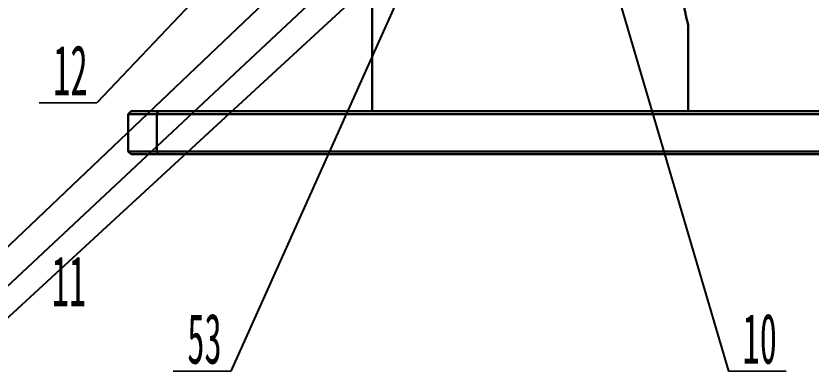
# Model space of a CAD drawing. Header units: millimetres. Extents: x 0 to 4220, y 0 to 2956.
# Drawn here: x 1610 to 2164, y 1439 to 1687 of the extents above; entities that cross this region are included whole.
import ezdxf

# ---------------------------------------------------------------- set-up
doc = ezdxf.new("R2010")
doc.units = ezdxf.units.MM
doc.linetypes.add('SLD-实线', pattern=[0])
doc.layers.add('文字', color=7, linetype='SLD-实线', lineweight=15)
doc.styles.add('SLDTEXTSTYLE4', font='HYSWLONGFANGSONG.TTF', dxfattribs={"width": 0.67})
doc.styles.get("Standard").update_dxf_attribs({"font": 'HYSWLONGFANGSONG.TTF'})
doc.dimstyles.new('SLDDIMSTYLE0', dxfattribs={"dimtxt": 0, "dimasz": 8, "dimexe": 0, "dimexo": 0.0625, "dimgap": 0, "dimtad": 0, "dimtih": 1, "dimtoh": 1, "dimdec": 0, "dimrnd": 1e-09, "dimzin": 0, "dimdsep": 46, "dimtxsty": 'Standard', "dimblk1": 'DOT', "dimblk2": 'DOT', "dimsah": 1, "dimcen": 0.09, "dimadec": 0, "dimazin": 0, "dimtfac": 8, "dimtdec": 0, "dimtofl": 0, "dimtmove": 0, "dimatfit": 3, "dimldrblk": 'DOT', "dimfxl": 0, "dimfrac": 2, "dimtolj": 1, "dimtzin": 0, "dimarcsym": 0})
doc.dimstyles.new('SLDDIMSTYLE1', dxfattribs={"dimtxt": 0, "dimasz": 30, "dimexe": 0, "dimexo": 0.0625, "dimgap": 0, "dimtad": 0, "dimtih": 1, "dimtoh": 1, "dimdec": 0, "dimrnd": 1e-09, "dimzin": 0, "dimdsep": 46, "dimtxsty": 'Standard', "dimblk1": 'NONE', "dimblk2": 'NONE', "dimsah": 1, "dimcen": 0.09, "dimadec": 0, "dimazin": 0, "dimtfac": 30, "dimtdec": 0, "dimtofl": 0, "dimtmove": 0, "dimatfit": 3, "dimldrblk": 'NONE', "dimfxl": 0, "dimfrac": 2, "dimtolj": 1, "dimtzin": 0, "dimarcsym": 0})

# ---------------------------------------------------------------- blocks, each defined once
blk = doc.blocks.new('SW_NOTE_17')
at = {"layer": '文字', "color": 0}
for p, q in [((-40, 0), (0, 0)), ((0, 0), (-40, 0)), ((-40, 0), (0, 0)), ((0, 0), (-40, 0)), ((-40, 0), (0, 0)), ((0, 0), (-40, 0))]:
    blk.add_line(p, q, dxfattribs=at)
at = {"layer": '文字', "color": 0, "insert": (-30.26, 40.12), "char_height": 35, "attachment_point": 1, "style": 'SLDTEXTSTYLE4'}
blk.add_mtext('53', dxfattribs=at)
blk = doc.blocks.new('_DOT')
at = {"color": 0, "linetype": 'ByBlock', "lineweight": -2}
blk.add_line((-0.5, 0), (-1, 0), dxfattribs=at)
at = {"color": 0, "linetype": 'ByBlock', "const_width": 0.5}
blk.add_lwpolyline([(-0.25, 0, 1), (0.25, 0, 1)], format="xyb", close=True, dxfattribs=at)
blk = doc.blocks.new('SW_NOTE_19')
at = {"layer": '文字', "color": 0}
for p, q in [((0, 0), (40, 0)), ((40, 0), (0, 0)), ((0, 0), (40, 0)), ((40, 0), (0, 0)), ((0, 0), (40, 0)), ((40, 0), (0, 0))]:
    blk.add_line(p, q, dxfattribs=at)
at = {"layer": '文字', "color": 0, "insert": (9.74, 40.12), "char_height": 35, "attachment_point": 1, "style": 'SLDTEXTSTYLE4'}
blk.add_mtext('10', dxfattribs=at)
blk = doc.blocks.new('SW_NOTE_20')
at = {"layer": '文字', "color": 0}
for p, q in [((-40, 0), (0, 0)), ((0, 0), (-40, 0)), ((-40, 0), (0, 0)), ((0, 0), (-40, 0)), ((-40, 0), (0, 0)), ((0, 0), (-40, 0))]:
    blk.add_line(p, q, dxfattribs=at)
at = {"layer": '文字', "color": 0, "insert": (-30.26, 40.12), "char_height": 35, "attachment_point": 1, "style": 'SLDTEXTSTYLE4'}
blk.add_mtext('12', dxfattribs=at)
blk = doc.blocks.new('_NONE')

msp = doc.modelspace()

# ---------------------------------------------------------------- linework, layer by layer
at = {"color": 7, "linetype": 'SLD-实线', "lineweight": 30}
for p, q in [((1858.56, 1800.85), (1858.56, 1620.85)), ((2078.56, 1620.85), (2078.56, 1680.9)), ((1688.56, 1618.85), (1690.56, 1620.85)), ((1708.56, 1618.85), (1688.56, 1618.85)), ((1688.56, 1592.85), (1688.56, 1618.85)), ((1690.56, 1620.85), (1709.39, 1620.85)), ((1709.39, 1620.85), (1708.56, 1618.85)), ((2228.56, 1618.85), (1708.56, 1618.85)), ((1708.56, 1618.85), (1708.56, 1592.85)), ((1709.39, 1620.85), (2227.73, 1620.85)), ((1688.56, 1592.85), (1708.56, 1592.85)), ((1688.56, 1592.85), (1690.56, 1590.85)), ((1709.39, 1590.85), (1690.56, 1590.85)), ((1708.56, 1592.85), (2228.56, 1592.85)), ((1709.39, 1590.85), (1708.56, 1592.85)), ((2227.73, 1590.85), (1709.39, 1590.85))]:
    msp.add_line(p, q, dxfattribs=at)
msp.add_open_spline([(2078.55, 1680.9), (2078.55, 1680.88), (2078.58, 1680.75), (2078.44, 1681.29), (2078.1, 1682.55), (2077.58, 1684.62), (2076.94, 1687.4), (2076.24, 1690.84), (2075.55, 1694.9), (2074.97, 1699.43), (2074.55, 1704.34), (2074.36, 1709.34), (2074.41, 1714.37), (2074.68, 1719.18), (2075.15, 1723.78), (2075.75, 1728.02), (2076.44, 1731.86), (2077.13, 1735.17), (2077.76, 1737.82), (2078.39, 1740.23), (2078.49, 1740.61), (2078.56, 1740.85)], degree=3, knots=[0, 0, 0, 0, 0.006996, 0.060362, 0.111287, 0.163634, 0.215612, 0.269013, 0.322484, 0.37752, 0.430628, 0.485385, 0.536699, 0.58953, 0.640469, 0.692802, 0.745305, 0.799264, 0.852887, 0.90812, 1, 1, 1, 1], dxfattribs=at)

# ---------------------------------------------------------------- block references
at = {"layer": '文字'}
for name, p in [('SW_NOTE_20', (1666.67, 1626.67)), ('SW_NOTE_17', (1760, 1440)), ('SW_NOTE_19', (2106.67, 1440))]:
    msp.add_blockref(name, p, dxfattribs=at)

# ---------------------------------------------------------------- texts
at = {"layer": '文字', "insert": (1647.33, 1520.12), "char_height": 35, "attachment_point": 2, "style": 'SLDTEXTSTYLE4'}
msp.add_mtext('11', dxfattribs=at)

# ---------------------------------------------------------------- leaders
at = {"layer": '文字', "has_arrowhead": 0}
for points in [[(2065.01, 2617.49), (0, 0)], [(1873.3, 2614.04), (0, 0)], [(2105.62, 2507.56), (0, 0)], [(1913.24, 2506.43), (0, 0)], [(2124.55, 1985.09), (0, 0)], [(2089.77, 1923.59), (0, 0)], [(1913.99, 1820.71), (0, 0)]]:
    msp.add_leader(points, dimstyle='SLDDIMSTYLE1', dxfattribs=at)
at = {"layer": '文字'}
for points in [[(1976.06, 1920.85), (1760, 1440)], [(1923.63, 1897.18), (1666.67, 1626.67)], [(2000.38, 1800.45), (2106.67, 1440)]]:
    msp.add_leader(points, dimstyle='SLDDIMSTYLE0', dxfattribs=at)

doc.saveas('drawing.dxf')
